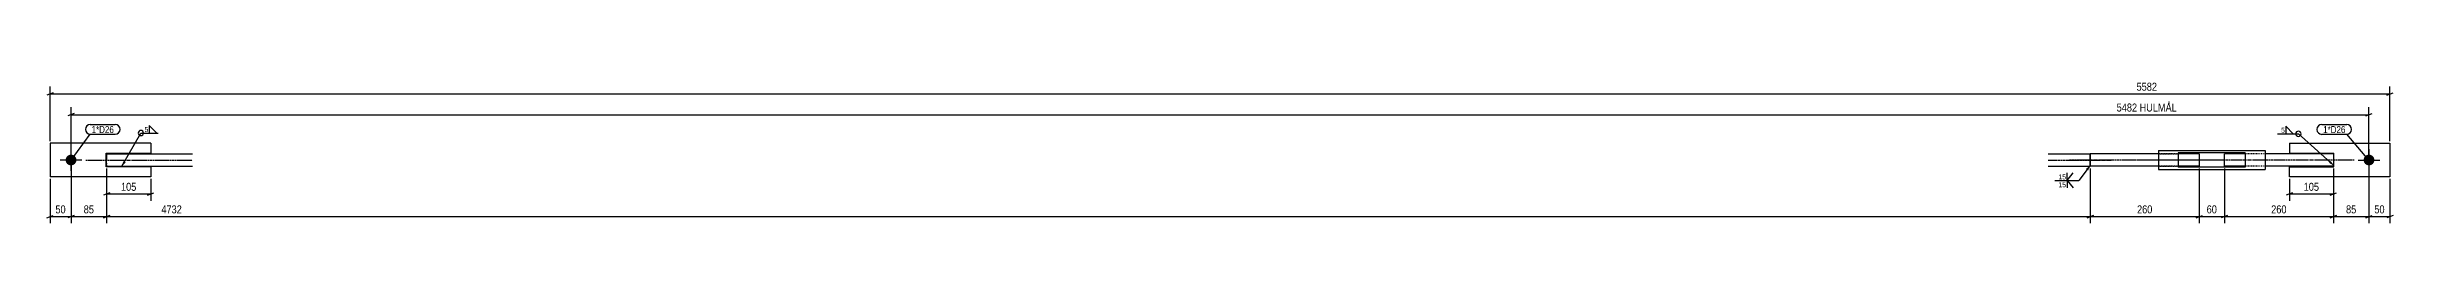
# Model space of a CAD drawing. Header units: millimetres. Extents: x 12 to 17404, y -28 to 353.
# Drawn here: x 12 to 5609, y 12 to 353 of the extents above; entities that cross this region are included whole.
import ezdxf

# ---------------------------------------------------------------- set-up
doc = ezdxf.new("R2010")
doc.units = ezdxf.units.MM
doc.linetypes.add('DXK_LINE_DOT2', pattern=[3.9198, 1.9599, -1.9599])
doc.linetypes.add('DXK_LINE_DOT3', pattern=[5.9187, 2.979, -0.9799, 0.9799, -0.9799])
for name, color, linetype in [('MÅLSÆTNING', 7, 'Continuous'), ('STÅL', 7, 'Continuous'), ('TEKST', 7, 'Continuous')]:
    doc.layers.add(name, color=color, linetype=linetype)
doc.styles.add('Arial Narrow', font='ARIALN.TTF', dxfattribs={"height": 0.2})

msp = doc.modelspace()

# ---------------------------------------------------------------- hatches: boundary and pattern name
at = {"layer": 'STÅL', "linetype": 'Continuous'}
for points in [[(69.5, 150.5, -1), (69.5, 176.5, -1)], [(5551.4, 176.5, -1), (5551.4, 150.5, -1)]]:
    msp.add_hatch(color=96, dxfattribs=at).paths.add_polyline_path(points)
at = {"layer": 'TEKST', "linetype": 'Continuous'}
for points in [[(199.7, 157.8), (190.8, 148.5), (194.2, 160.9)], [(4876.4, 142.4), (4886.4, 150.5), (4881.4, 138.7)], [(5460.2, 161.2), (5467.4, 150.6), (5456, 156.6)]]:
    msp.add_hatch(color=3, dxfattribs=at).paths.add_polyline_path(points)

# ---------------------------------------------------------------- linework, layer by layer
at = {"layer": 'MÅLSÆTNING', "color": 7, "linetype": 'Continuous'}
for p, q in [((19.5, 208.5), (19.5, 339.4)), ((5601.4, 208.5), (5601.4, 339.4)), ((27, 324.6), (12, 318.6)), ((69.5, 168.5), (69.5, 289.6)), ((5551.4, 168.5), (5551.4, 289.6)), ((5593.9, 318.6), (5608.9, 324.6)), ((77, 274.9), (62, 268.9)), ((69.5, 271.9), (5551.4, 271.9)), ((5543.9, 268.9), (5558.9, 274.9)), ((19.5, 118.5), (19.5, 12)), ((69.5, 158.5), (69.5, 12)), ((154.5, 143.5), (154.5, 12)), ((259.5, 118.5), (259.5, 66.2)), ((4886.4, 143.5), (4886.4, 12)), ((4886.4, 143.5), (4886.4, 12)), ((5146.4, 143.5), (5146.4, 12)), ((5206.4, 143.5), (5206.4, 12)), ((5466.4, 143.5), (5466.4, 12)), ((5551.4, 158.5), (5551.4, 12)), ((5601.4, 118.5), (5601.4, 12)), ((252, 79.2), (267, 85.2)), ((12, 25), (27, 31)), ((77, 31), (62, 25)), ((69.5, 28), (154.5, 28)), ((147, 25), (162, 31)), ((4893.9, 31), (4878.9, 25)), ((4878.9, 25), (4893.9, 31)), ((5138.9, 25), (5153.9, 31)), ((5146.4, 28), (5206.4, 28)), ((5213.9, 31), (5198.9, 25)), ((5473.9, 31), (5458.9, 25)), ((5543.9, 25), (5558.9, 31)), ((5551.4, 28), (5601.4, 28)), ((5608.9, 31), (5593.9, 25))]:
    msp.add_line(p, q, dxfattribs=at)
at = {"layer": 'STÅL', "color": 2, "linetype": 'Continuous'}
for p, q in [((19.5, 203.5), (19.5, 123.5)), ((259.5, 203.5), (19.5, 203.5)), ((153.5, 147.5), (153.5, 179.5)), ((153.5, 179.5), (259.5, 179.5)), ((154.5, 178.5), (359.5, 178.5)), ((154.5, 178.5), (154.5, 163.5)), ((259.5, 203.5), (259.5, 179.5)), ((4786.4, 178.5), (4886.4, 178.5)), ((5048.9, 178.5), (4886.4, 178.5)), ((4886.4, 148.5), (4886.4, 178.5)), ((4886.4, 178.5), (4886.4, 176.5)), ((4886.4, 176.5), (4886.4, 148.5)), ((5048.9, 186), (5303.9, 186)), ((5048.9, 186), (5048.9, 141)), ((5096.4, 181), (5096.4, 163.5)), ((5256.4, 181), (5096.4, 181)), ((5146.4, 178.5), (5096.4, 178.5)), ((5146.4, 178.5), (5146.4, 156)), ((5256.4, 178.5), (5206.4, 178.5)), ((5206.4, 148.5), (5206.4, 178.5)), ((5256.4, 181), (5256.4, 146)), ((5303.9, 186), (5303.9, 144.1)), ((5466.4, 178.5), (5303.9, 178.5)), ((5361.4, 203.5), (5361.4, 179.5)), ((5361.4, 203.5), (5601.4, 203.5)), ((5361.4, 179.5), (5361.4, 179.5)), ((5361.4, 179.5), (5467.4, 179.5)), ((5466.4, 178.5), (5466.4, 150.6)), ((5467.4, 147.5), (5467.4, 179.5)), ((5601.4, 203.5), (5601.4, 123.5)), ((259.5, 123.5), (19.5, 123.5)), ((259.5, 147.5), (153.5, 147.5)), ((154.5, 156), (154.5, 163.5)), ((154.5, 148.5), (154.5, 156)), ((154.5, 148.5), (359.5, 148.5)), ((259.5, 147.5), (259.5, 123.5)), ((4786.4, 148.5), (4886.4, 148.5)), ((5048.9, 148.5), (4886.4, 148.5)), ((5048.9, 141), (5303.9, 141)), ((5096.4, 163.5), (5096.4, 146)), ((5146.4, 148.5), (5096.4, 148.5)), ((5256.4, 146), (5096.4, 146)), ((5146.4, 156), (5146.4, 148.5)), ((5256.4, 148.5), (5206.4, 148.5)), ((5466.4, 148.5), (5303.9, 148.5)), ((5303.9, 144.1), (5303.9, 141)), ((5361.4, 123.5), (5361.4, 147.5)), ((5361.4, 147.5), (5467.4, 147.5)), ((5601.4, 123.5), (5361.4, 123.5)), ((5466.4, 150.6), (5466.4, 148.5))]:
    msp.add_line(p, q, dxfattribs=at)
at = {"layer": 'STÅL', "color": 96, "linetype": 'Continuous'}
for p, q in [((69.5, 137.5), (69.5, 189.5)), ((5551.4, 189.5), (5551.4, 137.5)), ((95.5, 163.5), (43.5, 163.5)), ((5525.4, 163.5), (5577.4, 163.5))]:
    msp.add_line(p, q, dxfattribs=at)
at = {"layer": 'STÅL', "color": 7, "linetype": 'DXK_LINE_DOT2'}
for p, q in [((5096.4, 178.5), (5048.9, 178.5)), ((5048.9, 178.5), (5096.4, 178.5)), ((5303.9, 178.5), (5256.4, 178.5)), ((5361.4, 203.5), (5361.4, 179.5)), ((154.5, 156), (154.5, 150.5)), ((5096.4, 148.5), (5048.9, 148.5)), ((5048.9, 148.5), (5096.4, 148.5)), ((5303.9, 148.5), (5256.4, 148.5))]:
    msp.add_line(p, q, dxfattribs=at)
at = {"layer": 'STÅL', "color": 7, "linetype": 'DXK_LINE_DOT3'}
for p, q in [((104.5, 163.5), (359.5, 163.5)), ((4786.4, 163.5), (4936.4, 163.5)), ((5196.4, 163.5), (4836.4, 163.5)), ((5156.4, 163.5), (4998.9, 163.5)), ((5516.4, 163.5), (5156.4, 163.5))]:
    msp.add_line(p, q, dxfattribs=at)
at = {"layer": 'TEKST', "color": 3, "linetype": 'Continuous'}
for p, q in [((5467.4, 150.6), (5383, 226.3)), ((4886.4, 150.5), (4859.5, 114.7))]:
    msp.add_line(p, q, dxfattribs=at)
msp.add_arc((5383, 226.3), 6.25, 270, 90, dxfattribs=at)

# ---------------------------------------------------------------- next in the draw order: wipeouts: each hides what was drawn before it
at = {"color": 0}
for points, layer in [([(5097.2, 275.6), (5097.2, 303.6), (4945.5, 303.6), (4945.5, 275.6)], 'MÅLSÆTNING'), ([(128.2, 31.8), (128.2, 59.8), (95.8, 59.8), (95.8, 31.8)], 'MÅLSÆTNING'), ([(5192.6, 31.8), (5192.6, 59.8), (5160.2, 59.8), (5160.2, 31.8)], 'MÅLSÆTNING'), ([(5592.6, 31.8), (5592.6, 59.8), (5560.2, 59.8), (5560.2, 31.8)], 'MÅLSÆTNING'), ([(253.5, 229.6), (253.5, 244.1), (243.9, 244.1), (243.9, 229.6)], 'TEKST'), ([(5350.3, 227.8), (5350.3, 242.3), (5340.7, 242.3), (5340.7, 227.8)], 'TEKST'), ([(5495.3, 228), (5495.3, 245.5), (5442, 245.5), (5442, 228)], 'TEKST'), ([(4826.7, 116.2), (4826.7, 130.7), (4809.5, 130.7), (4809.5, 116.2)], 'TEKST')]:
    msp.add_wipeout(points, dxfattribs=at).dxf.layer = layer

# ---------------------------------------------------------------- next in the draw order: linework, layer by layer
at = {"layer": 'MÅLSÆTNING', "color": 7, "linetype": 'Continuous'}
for p, q in [((19.5, 321.6), (5601.4, 321.6)), ((69.5, 158.5), (69.5, 12)), ((154.5, 143.5), (154.5, 66.2)), ((154.5, 143.5), (154.5, 12)), ((5146.4, 143.5), (5146.4, 12)), ((5206.4, 143.5), (5206.4, 12)), ((5551.4, 158.5), (5551.4, 12)), ((162, 85.2), (147, 79.2)), ((154.5, 82.2), (259.5, 82.2)), ((19.5, 28), (69.5, 28)), ((77, 31), (62, 25)), ((162, 31), (147, 25)), ((154.5, 28), (4886.4, 28)), ((4886.4, 28), (5146.4, 28)), ((5138.9, 25), (5153.9, 31)), ((5213.9, 31), (5198.9, 25)), ((5466.4, 28), (5551.4, 28)), ((5543.9, 25), (5558.9, 31))]:
    msp.add_line(p, q, dxfattribs=at)
at = {"layer": 'TEKST', "color": 3, "linetype": 'Continuous'}
for p, q in [((190.8, 148.5), (236.2, 228.1)), ((236.2, 228.1), (277.5, 228.1)), ((274, 228.1), (256.1, 246)), ((256.1, 246), (256.1, 228.1)), ((256.1, 228.1), (274, 228.1)), ((5332.9, 226.3), (5383, 226.3)), ((5370.7, 226.3), (5352.8, 244.2)), ((5352.8, 244.2), (5352.8, 226.3)), ((5352.8, 226.3), (5370.7, 226.3)), ((4831.1, 114.7), (4845.4, 132.5)), ((4831.1, 114.7), (4831.1, 132.5))]:
    msp.add_line(p, q, dxfattribs=at)
for centre, start, end in [((236.2, 228.1), 90, 270), ((236.2, 228.1), 270, 90), ((5383, 226.3), 90, 270)]:
    msp.add_arc(centre, 6.25, start, end, dxfattribs=at)

# ---------------------------------------------------------------- next in the draw order: texts
at = {"layer": 'MÅLSÆTNING', "color": 3, "style": 'Arial Narrow'}
for s, height, p in [('5482 HULMÅL', 19.089, (4949.5, 279.6)), ('85', 19.09, (99.8, 35.8)), ('60', 19.09, (5164.2, 35.8)), ('50', 19.09, (5564.2, 35.8))]:
    msp.add_text(s, height=height, dxfattribs=at).set_placement(p)
at = {"layer": 'TEKST', "color": 3, "style": 'Arial Narrow'}
for p in [(244.9, 230.6), (5341.7, 228.8)]:
    msp.add_text('5', height=11.9, dxfattribs=at).set_placement(p)

# ---------------------------------------------------------------- next in the draw order: wipeouts: each hides what was drawn before it
at = {"color": 0}
msp.add_wipeout([(5495.3, 228), (5495.3, 245.5), (5442, 245.5), (5442, 228)], dxfattribs=at).dxf.layer = 'TEKST'

# ---------------------------------------------------------------- next in the draw order: linework, layer by layer
at = {"layer": 'TEKST', "color": 7, "linetype": 'Continuous'}
for p, q in [((5439, 248.5), (5498.3, 248.5)), ((5439, 225), (5498.3, 225)), ((5551.4, 163.5), (5498.3, 225))]:
    msp.add_line(p, q, dxfattribs=at)
for centre, radius, start, end in [((5439, 236.7), 11.8, 90, 270), ((5498.3, 236.7), 11.7, 270, 90)]:
    msp.add_arc(centre, radius, start, end, dxfattribs=at)

# ---------------------------------------------------------------- next in the draw order: texts
at = {"layer": 'TEKST', "color": 3, "style": 'Arial Narrow'}
msp.add_text('1*D26', height=16.7, dxfattribs=at).set_placement((5442, 228))

# ---------------------------------------------------------------- next in the draw order: wipeouts: each hides what was drawn before it
at = {"color": 0}
for points, layer in [([(5049.7, 325.4), (5049.7, 353.4), (4993, 353.4), (4993, 325.4)], 'MÅLSÆTNING'), ([(229.3, 85.9), (229.3, 113.9), (184.7, 113.9), (184.7, 85.9)], 'MÅLSÆTNING'), ([(60.7, 31.8), (60.7, 59.8), (28.3, 59.8), (28.3, 31.8)], 'MÅLSÆTNING'), ([(337.9, 31.8), (337.9, 59.8), (281.1, 59.8), (281.1, 31.8)], 'MÅLSÆTNING'), ([(5038.7, 31.8), (5038.7, 59.8), (4994.1, 59.8), (4994.1, 31.8)], 'MÅLSÆTNING'), ([(5525.1, 31.8), (5525.1, 59.8), (5492.7, 59.8), (5492.7, 31.8)], 'MÅLSÆTNING'), ([(171.8, 228.1), (171.8, 245.6), (118.5, 245.6), (118.5, 228.1)], 'TEKST')]:
    msp.add_wipeout(points, dxfattribs=at).dxf.layer = layer
at = {"color": 0, "linetype": 'Continuous'}
msp.add_wipeout([(4826.7, 97.4), (4826.7, 111.9), (4809.5, 111.9), (4809.5, 97.4)], dxfattribs=at).dxf.layer = 'TEKST'

# ---------------------------------------------------------------- next in the draw order: linework, layer by layer
at = {"layer": 'MÅLSÆTNING', "color": 7, "linetype": 'Continuous'}
for p, q in [((5466.4, 143.5), (5466.4, 12)), ((5466.4, 143.5), (5466.4, 66.2)), ((5458.9, 79.2), (5473.9, 85.2)), ((5206.4, 28), (5466.4, 28)), ((5458.9, 25), (5473.9, 31))]:
    msp.add_line(p, q, dxfattribs=at)
at = {"layer": 'TEKST', "color": 3, "linetype": 'Continuous'}
for p, q in [((4801.7, 114.7), (4859.5, 114.7)), ((4831.1, 114.7), (4845.4, 96.8)), ((4831.1, 114.7), (4831.1, 96.8))]:
    msp.add_line(p, q, dxfattribs=at)

# ---------------------------------------------------------------- next in the draw order: texts
at = {"layer": 'MÅLSÆTNING', "color": 3, "style": 'Arial Narrow'}
for s, p in [('5582', (4997, 329.4)), ('105', (188.7, 89.9)), ('50', (32.3, 35.8)), ('4732', (285.1, 35.8)), ('260', (4998.1, 35.8)), ('85', (5496.7, 35.8))]:
    msp.add_text(s, height=19.09, dxfattribs=at).set_placement(p)
at = {"layer": 'TEKST', "color": 3, "style": 'Arial Narrow'}
msp.add_text('15', height=11.93, dxfattribs=at).set_placement((4810.5, 117.2))
at = {"layer": 'TEKST', "color": 3, "linetype": 'Continuous', "style": 'Arial Narrow'}
msp.add_text('15', height=11.93, dxfattribs=at).set_placement((4810.5, 98.4))

# ---------------------------------------------------------------- next in the draw order: wipeouts: each hides what was drawn before it
at = {"color": 0}
msp.add_wipeout([(171.8, 228.1), (171.8, 245.6), (118.5, 245.6), (118.5, 228.1)], dxfattribs=at).dxf.layer = 'TEKST'

# ---------------------------------------------------------------- next in the draw order: linework, layer by layer
at = {"layer": 'TEKST', "color": 7, "linetype": 'Continuous'}
for p, q in [((69.5, 163.5), (115.5, 225.1)), ((115.5, 248.6), (174.8, 248.6)), ((115.5, 225.1), (174.8, 225.1))]:
    msp.add_line(p, q, dxfattribs=at)
for centre, start, end in [((115.5, 236.9), 90, 270), ((174.8, 236.9), 270, 90)]:
    msp.add_arc(centre, 11.8, start, end, dxfattribs=at)

# ---------------------------------------------------------------- next in the draw order: texts
at = {"layer": 'TEKST', "color": 3, "style": 'Arial Narrow'}
msp.add_text('1*D26', height=16.7, dxfattribs=at).set_placement((118.5, 228.1))

# ---------------------------------------------------------------- next in the draw order: wipeouts: each hides what was drawn before it
at = {"color": 0}
msp.add_wipeout([(5358.6, 31.8), (5358.6, 59.8), (5314.1, 59.8), (5314.1, 31.8)], dxfattribs=at).dxf.layer = 'MÅLSÆTNING'

# ---------------------------------------------------------------- next in the draw order: linework, layer by layer
at = {"layer": 'MÅLSÆTNING', "color": 7, "linetype": 'Continuous'}
for p, q in [((5361.4, 118.5), (5361.4, 66.2)), ((5368.9, 85.2), (5353.9, 79.2)), ((5361.4, 82.2), (5466.4, 82.2))]:
    msp.add_line(p, q, dxfattribs=at)

# ---------------------------------------------------------------- next in the draw order: texts
at = {"layer": 'MÅLSÆTNING', "color": 3, "style": 'Arial Narrow'}
msp.add_text('260', height=19.09, dxfattribs=at).set_placement((5318.1, 35.8))

# ---------------------------------------------------------------- next in the draw order: wipeouts: each hides what was drawn before it
at = {"color": 0}
msp.add_wipeout([(5436.2, 85.9), (5436.2, 113.9), (5391.6, 113.9), (5391.6, 85.9)], dxfattribs=at).dxf.layer = 'MÅLSÆTNING'

# ---------------------------------------------------------------- next in the draw order: texts
at = {"layer": 'MÅLSÆTNING', "color": 3, "style": 'Arial Narrow'}
msp.add_text('105', height=19.09, dxfattribs=at).set_placement((5395.6, 89.9))

doc.saveas('drawing.dxf')
